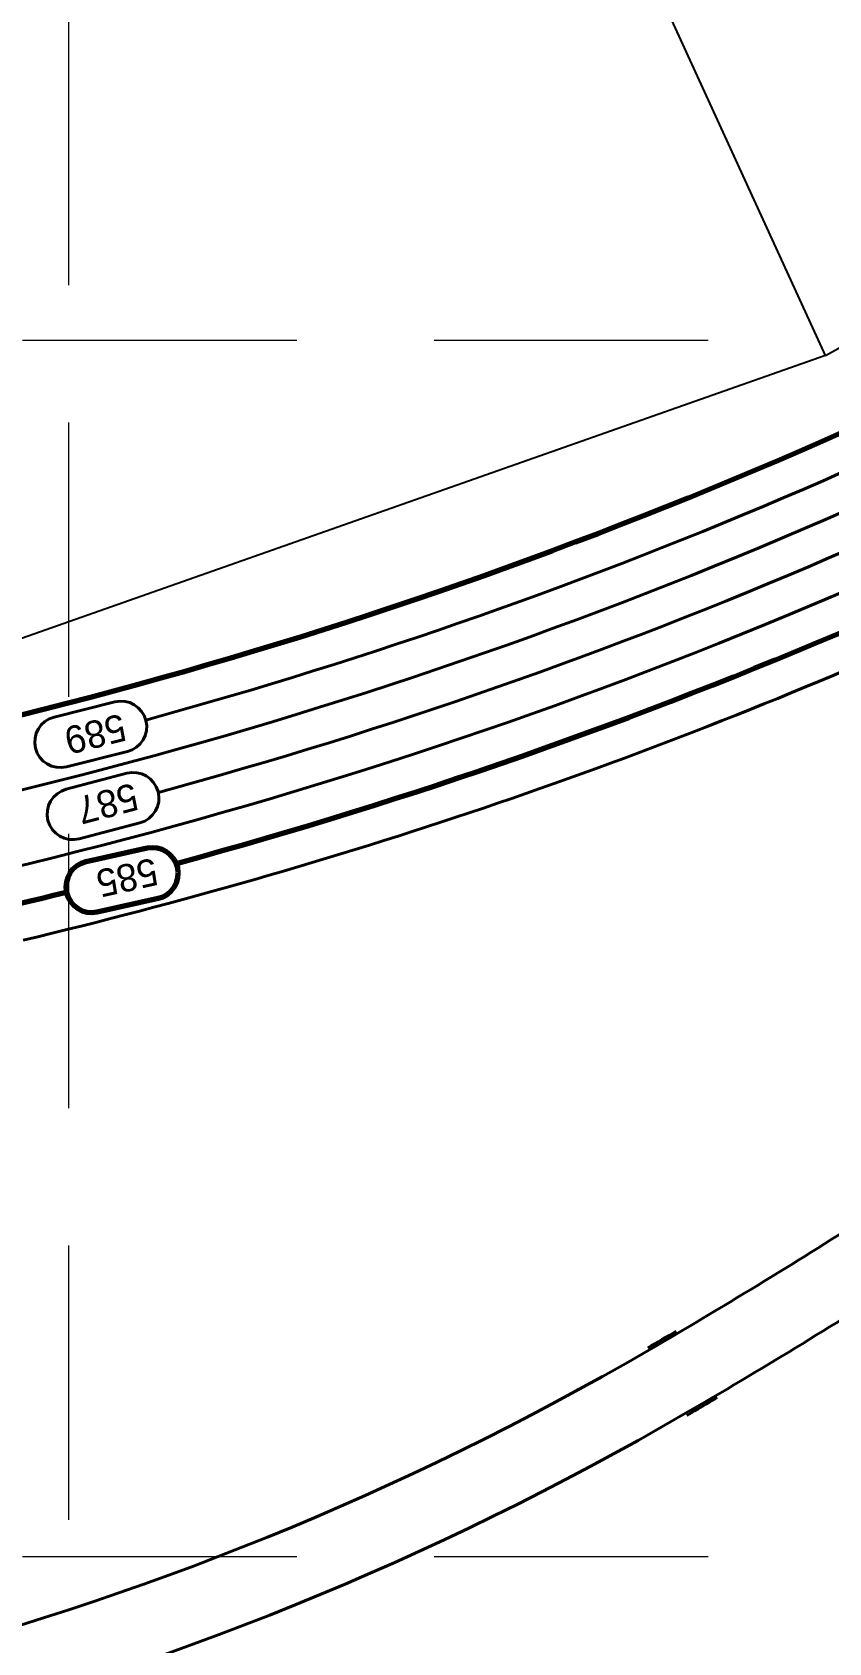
# Model space of a CAD drawing. Header units: inches. Extents: x -5337 to 1057, y 15227 to 19227.
# Drawn here: x -3240.1 to -3174.8, y 16321.9 to 16454 of the extents above; entities that cross this region are included whole.
import ezdxf
from ezdxf.enums import TextEntityAlignment as Align

# ---------------------------------------------------------------- set-up
doc = ezdxf.new("R2010")
doc.units = ezdxf.units.IN
doc.header["$LTSCALE"] = 150
doc.header["$MEASUREMENT"] = 0
doc.linetypes.add('HIDDEN', pattern=[0.375, 0.25, -0.125])
for name, color, linetype in [('COMT-MIN', 84, 'Continuous'), ('CONT-MJR', 84, 'Continuous'), ('grid', 7, 'HIDDEN'), ('Level 9', 7, 'Continuous'), ('LOTLINE', 7, 'Continuous'), ('PAVING', 7, 'Continuous'), ('ROW', 7, 'Continuous')]:
    doc.layers.add(name, color=color, linetype=linetype)
doc.styles.add('Style-ENGINEERING', font='ENGINEERING.shx')

msp = doc.modelspace()

# ---------------------------------------------------------------- linework, layer by layer
at = {"layer": 'COMT-MIN', "color": 5, "linetype": 'Continuous', "lineweight": 40}
for p, q in [((-3233.32, 16399.05), (-3238.31, 16397.81)), ((-3233.32, 16399.05), (-3233.32, 16399.05)), ((-3238.31, 16397.81), (-3238.31, 16397.81)), ((-3237.29, 16393.73), (-3232.3, 16394.98)), ((-3232.34, 16393.2), (-3237.32, 16391.89)), ((-3237.29, 16393.73), (-3237.29, 16393.73)), ((-3232.34, 16393.2), (-3232.34, 16393.2)), ((-3237.32, 16391.89), (-3237.32, 16391.89)), ((-3236.25, 16387.83), (-3231.28, 16389.13)), ((-3236.25, 16387.83), (-3236.25, 16387.83))]:
    msp.add_line(p, q, dxfattribs=at)
for centre, radius, start, end in [((-3338.67, 16791.43), 408.37, 285.3192, 301.3651), ((-3338.67, 16791.43), 411.37, 283.3222, 301.3651), ((-3338.67, 16791.43), 414.37, 285.2385, 301.3651), ((-3338.67, 16791.43), 417.37, 283.3336, 301.3651), ((-3338.67, 16791.43), 423.37, 283.3587, 293.9943), ((-3232.81, 16397.02), 2.1, 284.0091, 104.0091), ((-3237.8, 16395.77), 2.1, 104.0091, 284.0091), ((-3231.81, 16391.17), 2.1, 284.6977, 104.6977), ((-3236.78, 16389.86), 2.1, 104.6977, 284.6977), ((-2744.58, 15912.6), 560.5, 129.092, 140.7538)]:
    msp.add_arc(centre, radius, start, end, dxfattribs=at)
at = {"layer": 'COMT-MIN', "color": 5, "linetype": 'Continuous', "lineweight": 40, "extrusion": (0, 0, -1)}
for radius, start in [(496.8, 239.5193), (503.2, 239.5034)]:
    msp.add_arc((3439.28, 16775.59), radius, start, 239.8315, dxfattribs=at)
at = {"layer": 'CONT-MJR', "color": 5, "linetype": 'Continuous', "lineweight": 70}
for p, q in [((-3230.67, 16387.05), (-3235.69, 16385.94)), ((-3230.67, 16387.05), (-3230.67, 16387.05)), ((-3235.69, 16385.94), (-3235.69, 16385.94)), ((-3234.78, 16381.84), (-3229.76, 16382.95)), ((-3234.78, 16381.84), (-3234.78, 16381.84))]:
    msp.add_line(p, q, dxfattribs=at)
for centre, radius, start, end in [((-3338.67, 16791.43), 405.37, 283.3603, 301.3651), ((-3338.67, 16791.43), 420.37, 285.2535, 301.3651), ((-3230.22, 16385), 2.1, 282.5568, 102.5568), ((-3235.24, 16383.89), 2.1, 102.5568, 282.5568), ((-3338.67, 16791.43), 420.37, 281.8265, 283.9377)]:
    msp.add_arc(centre, radius, start, end, dxfattribs=at)
at = {"layer": 'grid', "color": 252, "linetype": 'HIDDEN', "lineweight": 0, "ltscale": 0.6}
for p, q in [((-3237.14, 19121.98), (-3237.14, 15630.29)), ((-5232.14, 16428.73), (952.36, 16428.73)), ((-5232.14, 16328.98), (952.36, 16328.98))]:
    msp.add_line(p, q, dxfattribs=at)
at = {"layer": 'Level 9', "linetype": 'Continuous', "lineweight": 40, "extrusion": (0, 0, -1)}
for centre, radius, start, end in [((3439.28, 16775.59), 497, 237.4416, 239.8315), ((3439.28, 16775.59), 503, 237.4416, 239.8315), ((3313.65, 16559.45), 247, 239.8315, 272.1061), ((3313.65, 16559.45), 253, 239.8315, 272.1061)]:
    msp.add_arc(centre, radius, start, end, dxfattribs=at)
at = {"layer": 'LOTLINE'}
for q in [(-3222.89, 16532.01), (-3110.71, 16463.51), (-3241.92, 16403.92)]:
    msp.add_line((-3175.03, 16427.45), q, dxfattribs=at)
at = {"layer": 'PAVING'}
msp.add_arc((-2744.58, 15912.6), 532.5, 127.8488, 170.2308, dxfattribs=at)
at = {"layer": 'ROW'}
msp.add_arc((-2744.58, 15912.6), 542.5, 128.2442, 146.9521, dxfattribs=at)

# ---------------------------------------------------------------- texts
at = {"layer": 'COMT-MIN', "color": 5, "linetype": 'Continuous', "lineweight": 40, "style": 'Style-ENGINEERING'}
for s, rotation, p in [('589', 194.0091, (-3232.22, 16395.93)), ('587', 194.6977, (-3231.22, 16390.26))]:
    msp.add_text(s, height=2.25, rotation=rotation, dxfattribs=at).set_placement(p, align=Align.TOP_LEFT)
at = {"layer": 'CONT-MJR', "color": 5, "linetype": 'Continuous', "lineweight": 70, "style": 'Style-ENGINEERING'}
msp.add_text('585', height=2.25, rotation=192.5568, dxfattribs=at).set_placement((-3229.62, 16384.09), align=Align.TOP_LEFT)

doc.saveas('drawing.dxf')
